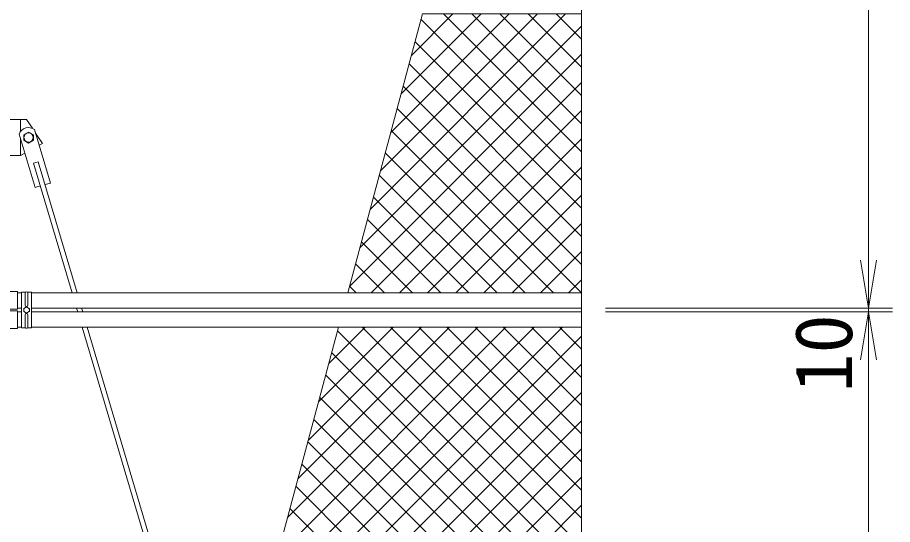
# Model space of a CAD drawing. Units: millimetres, scale not verified. Extents: x -21137 to 21137, y -15758 to 15759.
# Drawn here: x -17370 to -15175, y -4102 to -2830 of the extents above; entities that cross this region are included whole.
import ezdxf
from ezdxf.enums import TextEntityAlignment as Align

# ---------------------------------------------------------------- set-up
doc = ezdxf.new("R2010")
doc.units = ezdxf.units.MM
doc.header["$LTSCALE"] = 60
for name, color, linetype, lineweight in [('0-3_D-STR1', 1, 'Continuous', 9), ('0-4_D-STR-DIM', 7, 'Continuous', 9), ('0-5_0', 7, 'Continuous', 9), ('0-8_D-STR3', 3, 'Continuous', 9), ('0-A_D-STR2', 7, 'Continuous', 9)]:
    doc.layers.add(name, color=color, linetype=linetype, lineweight=lineweight)
doc.styles.add('ＭＳ ゴシック', font='')
doc.styles.get('ＭＳ ゴシック').set_extended_font_data('MS Gothic')

# ---------------------------------------------------------------- blocks, each defined once
blk = doc.blocks.new('_Open')
at = {"layer": '0-5_0'}
blk.add_line((-60, 10), (0, 0), dxfattribs=at)
blk.add_lwpolyline([(-60, -10), (0, 0), (-60, 0)], dxfattribs=at)

msp = doc.modelspace()

# ---------------------------------------------------------------- linework, layer by layer
at = {"layer": '0-3_D-STR1'}
for p, q in [((-17370.07, -3521.03), (-17360.07, -3521.03)), ((-17335.07, -3521.03), (-15955.07, -3521.03)), ((-17370.07, -3559.13), (-17360.07, -3559.13)), ((-17370.07, -3569.13), (-17360.07, -3569.13)), ((-17335.07, -3559.13), (-15955.07, -3559.13)), ((-17335.07, -3569.13), (-15955.07, -3569.13)), ((-17370.07, -3607.23), (-17360.07, -3607.23)), ((-17335.07, -3607.23), (-15955.07, -3607.23))]:
    msp.add_line(p, q, dxfattribs=at)
at = {"layer": '0-4_D-STR-DIM'}
for p, q in [((-15235.07, -729.13), (-15235.07, -3439.13)), ((-15955.07, -2109.78), (-15955.07, -5018.48)), ((-15235.07, -3439.13), (-15235.07, -3319.13)), ((-15895.07, -3559.13), (-15175.07, -3559.13)), ((-15895.07, -3559.13), (-15175.07, -3559.13)), ((-15895.07, -3569.13), (-15175.07, -3569.13)), ((-15895.07, -3569.13), (-15175.07, -3569.13)), ((-15235.07, -3559.13), (-15235.07, -3569.13)), ((-15235.07, -3689.13), (-15235.07, -3809.13)), ((-15235.07, -3689.13), (-15235.07, -6399.13))]:
    msp.add_line(p, q, dxfattribs=at)
at = {"layer": '0-8_D-STR3'}
for p, q in [((-17347.52, -3086.45), (-17393.57, -3086.45)), ((-17362.52, -3086.45), (-17362.52, -3116.45)), ((-17347.52, -3086.45), (-17332.91, -3108.37)), ((-17327.6, -3111.39), (-17287.85, -3245.62)), ((-17365.96, -3122.75), (-17326.2, -3256.98)), ((-17362.52, -3134.35), (-17362.52, -3176.45)), ((-17362.52, -3176.45), (-17393.57, -3176.45)), ((-17351.79, -3170.59), (-17362.52, -3176.45)), ((-17318.31, -3192.07), (-17329.81, -3195.48)), ((-17329.81, -3195.48), (-17233.39, -3521.03)), ((-17318.31, -3192.07), (-17220.88, -3521.03)), ((-17287.85, -3245.62), (-17301.27, -3249.6)), ((-17312.78, -3253.01), (-17326.2, -3256.98)), ((-17421.27, -3518.03), (-17370.07, -3518.03)), ((-17370.07, -3562.03), (-17370.07, -3518.03)), ((-17360.07, -3519.76), (-17351.07, -3519.76)), ((-17351.07, -3519.76), (-17351.07, -3552.13)), ((-17344.07, -3519.76), (-17344.07, -3552.13)), ((-17421.27, -3562.03), (-17370.07, -3562.03)), ((-17421.27, -3566.23), (-17370.07, -3566.23)), ((-17370.07, -3566.23), (-17370.07, -3610.23)), ((-17351.07, -3609.02), (-17351.07, -3576.13)), ((-17344.07, -3609.02), (-17344.07, -3576.13)), ((-17222.11, -3559.13), (-17219.15, -3569.13)), ((-17209.59, -3559.13), (-17206.63, -3569.13)), ((-17421.27, -3610.23), (-17370.07, -3610.23)), ((-17207.86, -3607.23), (-16356.71, -6481.03)), ((-17195.35, -3607.23), (-16344.19, -6481.03))]:
    msp.add_line(p, q, dxfattribs=at)
for points in [[(-17342.52, -3117.59), (-17354.52, -3124.52), (-17354.52, -3138.38), (-17342.52, -3145.31), (-17330.52, -3138.38), (-17330.52, -3124.52)], [(-17347.57, -3572.23), (-17354.59, -3568.18), (-17354.59, -3560.08), (-17347.57, -3556.03), (-17340.56, -3560.08), (-17340.56, -3568.18)]]:
    msp.add_lwpolyline(points, close=True, dxfattribs=at)
for points in [[(-17324.97, -3120.27), (-17307.52, -3146.45), (-17315.87, -3151)], [(-17351.07, -3609.02), (-17360.07, -3609.02), (-17360.07, -3519.76)], [(-17344.07, -3519.76), (-17335.07, -3519.76), (-17335.07, -3609.02), (-17344.07, -3609.02)]]:
    msp.add_lwpolyline(points, dxfattribs=at)
for centre, radius in [((-17342.52, -3131.45), 11.5), ((-17347.57, -3564.13), 7.03)]:
    msp.add_circle(centre, radius, dxfattribs=at)
for centre, radius, start, end in [((-17342.52, -3131.45), 25, 53.36802, 159.62823), ((-17347.57, -3525.39), 6.62, 58.10921, 121.89079), ((-17347.57, -3552.13), 3.5, 180, 0), ((-17347.57, -3576.13), 3.5, 0, 180), ((-17347.57, -3603.4), 6.62, 238.10921, 301.89079)]:
    msp.add_arc(centre, radius, start, end, dxfattribs=at)
at = {"layer": '0-A_D-STR2'}
for p, q in [((-16485.58, -3311.65), (-15995.07, -2821.13)), ((-16459.7, -3215.05), (-16065.78, -2821.13)), ((-16433.82, -3118.46), (-16136.49, -2821.13)), ((-16407.94, -3021.87), (-16207.2, -2821.13)), ((-16382.05, -2925.28), (-16277.91, -2821.13)), ((-15955.07, -3167.39), (-16301.33, -2821.13)), ((-15955.07, -3096.68), (-16230.62, -2821.13)), ((-15955.07, -3025.97), (-16159.91, -2821.13)), ((-15955.07, -2955.26), (-16089.2, -2821.13)), ((-15955.07, -2884.55), (-16018.49, -2821.13)), ((-16511.46, -3408.24), (-15955.07, -2851.85)), ((-15955.07, -3238.11), (-16357.93, -2835.25)), ((-15955.07, -3308.82), (-16372.87, -2891.01)), ((-16537.35, -3504.83), (-15955.07, -2922.56)), ((-15955.07, -3379.53), (-16387.82, -2946.78)), ((-16482.83, -3521.03), (-15955.07, -2993.27)), ((-15955.07, -3450.24), (-16402.76, -3002.55)), ((-15955.07, -3520.95), (-16417.7, -3058.32)), ((-16412.12, -3521.03), (-15955.07, -3063.98)), ((-16025.7, -3521.03), (-16432.64, -3114.08)), ((-16341.41, -3521.03), (-15955.07, -3134.69)), ((-16096.41, -3521.03), (-16447.59, -3169.85)), ((-16167.12, -3521.03), (-16462.53, -3225.62)), ((-16270.7, -3521.03), (-15955.07, -3205.4)), ((-16237.83, -3521.03), (-16477.47, -3281.39)), ((-16199.99, -3521.03), (-15955.07, -3276.11)), ((-16308.54, -3521.03), (-16492.42, -3337.16)), ((-16129.28, -3521.03), (-15955.07, -3346.82)), ((-16379.25, -3521.03), (-16507.36, -3392.92)), ((-16058.57, -3521.03), (-15955.07, -3417.53)), ((-16449.96, -3521.03), (-16522.3, -3448.69)), ((-15987.86, -3521.03), (-15955.07, -3488.24)), ((-16520.67, -3521.03), (-16537.25, -3504.46)), ((-16744.4, -4277.57), (-16074.06, -3607.23)), ((-16718.52, -4180.98), (-16144.77, -3607.23)), ((-16692.64, -4084.39), (-16215.48, -3607.23)), ((-16666.75, -3987.79), (-16286.19, -3607.23)), ((-16640.87, -3891.2), (-16356.9, -3607.23)), ((-16614.99, -3794.61), (-16427.61, -3607.23)), ((-16589.11, -3698.02), (-16498.32, -3607.23)), ((-15955.07, -4228.05), (-16567.13, -3615.99)), ((-15955.07, -4157.34), (-16505.18, -3607.23)), ((-15955.07, -4086.63), (-16434.47, -3607.23)), ((-15955.07, -4015.92), (-16363.76, -3607.23)), ((-15955.07, -3945.21), (-16293.05, -3607.23)), ((-15955.07, -3874.5), (-16222.34, -3607.23)), ((-15955.07, -3803.79), (-16151.63, -3607.23)), ((-15955.07, -3733.08), (-16080.92, -3607.23)), ((-15955.07, -3662.37), (-16010.21, -3607.23)), ((-16632.54, -4307.13), (-15955.07, -3629.66)), ((-15955.07, -4298.77), (-16582.07, -3671.76)), ((-16561.83, -4307.13), (-15955.07, -3700.37)), ((-16491.12, -4307.13), (-15955.07, -3771.09)), ((-16158.84, -4307.13), (-16626.9, -3839.07)), ((-16420.41, -4307.13), (-15955.07, -3841.8)), ((-16229.55, -4307.13), (-16641.85, -3894.83)), ((-16349.7, -4307.13), (-15955.07, -3912.51)), ((-16300.26, -4307.13), (-16656.79, -3950.6)), ((-16278.98, -4307.13), (-15955.07, -3983.22)), ((-16370.97, -4307.13), (-16671.73, -4006.37)), ((-16208.27, -4307.13), (-15955.07, -4053.93)), ((-16441.68, -4307.13), (-16686.67, -4062.14))]:
    msp.add_line(p, q, dxfattribs=at)
for points in [[(-15955.07, -2821.13), (-16354.15, -2821.13), (-16541.69, -3521.03), (-15955.07, -3521.03)], [(-15955.07, -3607.23), (-16564.78, -3607.23), (-16752.32, -4307.13), (-15955.07, -4307.13)]]:
    msp.add_lwpolyline(points, close=True, dxfattribs=at)
for points in [[(-16770.28, -4374.17), (-16703.25, -4307.13), (-16003.35, -3607.23)], [(-15955.07, -4369.48), (-16017.41, -4307.13), (-16597.02, -3727.53)], [(-15955.07, -4440.19), (-15960.03, -4435.23), (-16088.13, -4307.13), (-16611.96, -3783.3)]]:
    msp.add_lwpolyline(points, dxfattribs=at)

# ---------------------------------------------------------------- block references
at = {"layer": '0-4_D-STR-DIM', "xscale": 2, "yscale": 2}
for p, rotation in [((-15235.07, -3559.13), 270), ((-15235.07, -3559.13), 270), ((-15235.07, -3569.13), 90), ((-15235.07, -3569.13), 90)]:
    msp.add_blockref('_Open', p, dxfattribs=dict(at, rotation=rotation))

# ---------------------------------------------------------------- texts
at = {"layer": '0-4_D-STR-DIM', "style": 'ＭＳ ゴシック'}
msp.add_text('10', height=144.3, rotation=90, dxfattribs=at).set_placement((-15232.97, -3771.3), align=Align.BOTTOM_LEFT)

doc.saveas('drawing.dxf')
